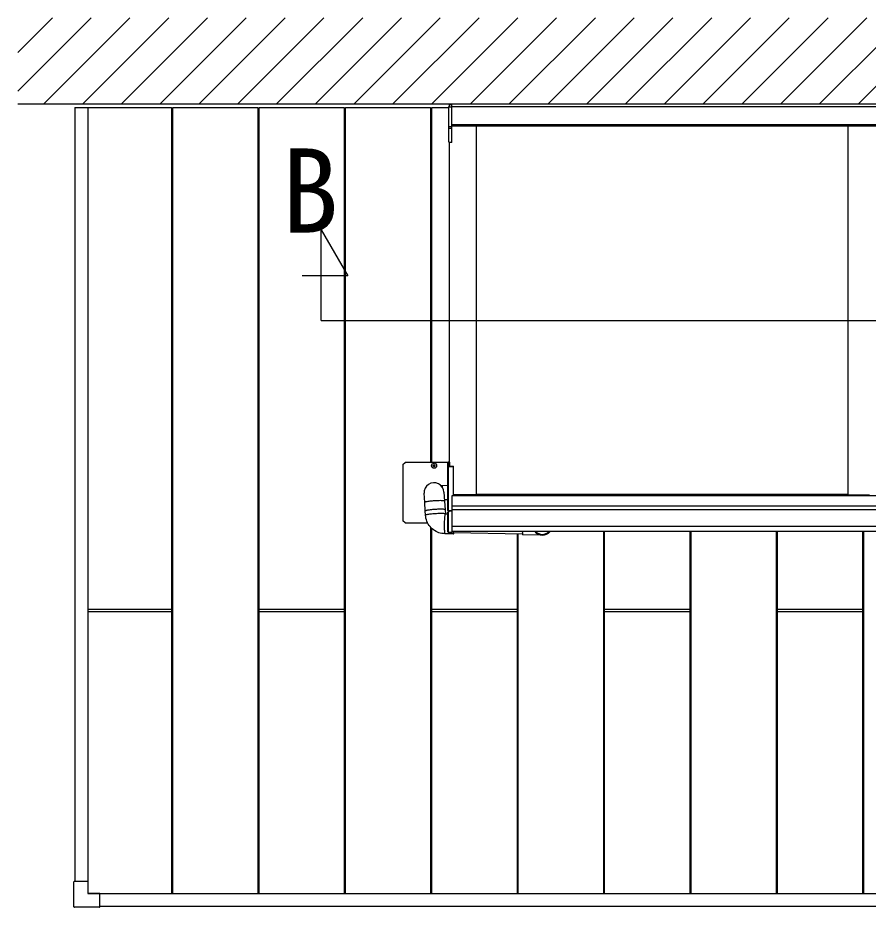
# Model space of a CAD drawing. Units: millimetres, scale not verified. Extents: x -875 to 875, y -1304 to 1297.
# Drawn here: x -609.5 to -511, y -290.3 to -187.3 of the extents above; entities that cross this region are included whole.
import ezdxf
from ezdxf.enums import TextEntityAlignment as Align

# ---------------------------------------------------------------- set-up
doc = ezdxf.new("R2010")
doc.units = ezdxf.units.MM
doc.header["$LTSCALE"] = 8
for name, color, linetype in [('0-2_USER1', 3, 'Continuous'), ('0-4_YKK_12', 2, 'Continuous'), ('0-6_YKK_A1', 4, 'Continuous')]:
    doc.layers.add(name, color=color, linetype=linetype)
doc.styles.add('ＭＳ ゴシック', font='')
doc.styles.get('ＭＳ ゴシック').set_extended_font_data('MS Gothic')

msp = doc.modelspace()

# ---------------------------------------------------------------- linework, layer by layer
at = {"layer": '0-4_YKK_12'}
for points in [[(-574.355, -222.358), (-574.355, -211.855), (-571.284, -217.175), (-576.56, -217.175)], [(-574.355, -222.358), (-451.172, -222.358), (-451.172, -211.855), (-454.243, -217.175), (-448.967, -217.175)]]:
    msp.add_lwpolyline(points, dxfattribs=at)
at = {"layer": '0-6_YKK_A1'}
for p, q in [((-609.5, -191.31), (-605.49, -187.3)), ((-609.5, -195.8), (-601, -187.3)), ((-606.51, -197.3), (-596.51, -187.3)), ((-602.019, -197.3), (-592.019, -187.3)), ((-597.529, -197.3), (-587.529, -187.3)), ((-593.039, -197.3), (-583.039, -187.3)), ((-588.549, -197.3), (-578.549, -187.3)), ((-584.059, -197.3), (-574.059, -187.3)), ((-579.569, -197.3), (-569.569, -187.3)), ((-575.079, -197.3), (-565.079, -187.3)), ((-570.588, -197.3), (-560.588, -187.3)), ((-566.098, -197.3), (-556.098, -187.3)), ((-561.608, -197.3), (-551.608, -187.3)), ((-557.118, -197.3), (-547.118, -187.3)), ((-552.628, -197.3), (-542.628, -187.3)), ((-548.138, -197.3), (-538.138, -187.3)), ((-543.648, -197.3), (-533.648, -187.3)), ((-539.158, -197.3), (-529.158, -187.3)), ((-534.667, -197.3), (-524.667, -187.3)), ((-530.177, -197.3), (-520.177, -187.3)), ((-525.687, -197.3), (-515.687, -187.3)), ((-521.197, -197.3), (-511.197, -187.3)), ((-516.707, -197.3), (-506.707, -187.3)), ((-512.217, -197.3), (-502.217, -187.3)), ((-461.8, -197.3), (-609.5, -197.3)), ((-602.9, -197.7), (-602.9, -287.3)), ((-601.4, -197.7), (-601.4, -288.7)), ((-559.635, -197.6), (-559.635, -199.814)), ((-559.541, -197.6), (-559.635, -197.6)), ((-559.56, -197.35), (-559.235, -197.35)), ((-559.56, -197.35), (-559.56, -197.6)), ((-559.541, -197.6), (-559.235, -197.6)), ((-462.3, -197.3), (-559.5, -197.3)), ((-559.5, -197.35), (-559.5, -197.3)), ((-559.235, -197.6), (-559.235, -197.35)), ((-461.8, -197.6), (-559.235, -197.6)), ((-559.235, -199.883), (-559.235, -197.6)), ((-559.635, -199.814), (-559.635, -200.017)), ((-461.8, -199.698), (-559.235, -199.698)), ((-559.635, -200.017), (-559.635, -201.623)), ((-559.541, -199.873), (-559.235, -199.883)), ((-461.8, -199.859), (-559.235, -199.859)), ((-559.235, -201.663), (-559.235, -200.086)), ((-556.375, -242.539), (-556.375, -199.859)), ((-513.375, -242.539), (-513.375, -199.859)), ((-559.235, -201.745), (-559.542, -201.723)), ((-559.5, -238.752), (-559.5, -201.726)), ((-559.235, -201.745), (-559.235, -201.663)), ((-564.9, -239.05), (-564.65, -238.8)), ((-559.75, -238.8), (-564.65, -238.8)), ((-559.7, -238.85), (-559.75, -238.8)), ((-559.7, -239.312), (-559.7, -238.811)), ((-559.5, -238.752), (-559.653, -238.761)), ((-559.653, -238.761), (-559.653, -239.263)), ((-559.5, -238.752), (-559.5, -239.251)), ((-564.9, -239.05), (-564.9, -245.55)), ((-561.23, -239.213), (-561.181, -239.221)), ((-559.7, -244.366), (-559.7, -239.312)), ((-559.075, -239.292), (-559.653, -239.32)), ((-559.653, -239.32), (-559.653, -244.351)), ((-559.075, -239.23), (-559.5, -239.251)), ((-559.075, -239.23), (-559.075, -239.234)), ((-559.075, -239.292), (-559.075, -242.666)), ((-560.35, -241.5), (-560.35, -241.652)), ((-562.388, -243.418), (-562.456, -242.37)), ((-560.16, -242.222), (-560.093, -243.269)), ((-559.194, -242.665), (-559.25, -242.665)), ((-556.375, -242.539), (-559.075, -242.539)), ((-374.175, -242.656), (-559.075, -242.656)), ((-513.375, -242.497), (-556.375, -242.497)), ((-513.375, -242.539), (-510.875, -242.539)), ((-562.323, -244.412), (-562.388, -243.418)), ((-559.7, -243.119), (-560.095, -243.107)), ((-560.093, -243.269), (-560.028, -244.264)), ((-374, -243.85), (-559.25, -243.85)), ((-562.291, -244.909), (-562.323, -244.412)), ((-560.028, -244.264), (-559.997, -244.749)), ((-560.008, -244.749), (-559.7, -244.754)), ((-559.7, -244.538), (-559.7, -244.537)), ((-559.7, -246.842), (-559.7, -244.538)), ((-559.677, -244.512), (-559.673, -244.512)), ((-559.25, -244.417), (-559.676, -244.391)), ((-559.653, -244.351), (-559.25, -244.375)), ((-559.653, -244.566), (-559.653, -246.851)), ((-559.65, -244.487), (-559.65, -244.416)), ((-559.25, -244.458), (-559.603, -244.436)), ((-559.603, -244.436), (-559.603, -244.496)), ((-374, -244.3), (-559.25, -244.3)), ((-559.25, -244.375), (-559.25, -244.417)), ((-559.25, -244.417), (-559.25, -244.458)), ((-559.25, -244.458), (-559.25, -246.875)), ((-564.65, -245.8), (-564.9, -245.55)), ((-564.65, -245.8), (-562.041, -245.8)), ((-561.7, -246.302), (-561.7, -288.7)), ((-561.55, -288.7), (-561.55, -246.452)), ((-559.048, -247.064), (-560.044, -247.049)), ((-559.653, -246.851), (-559.25, -246.875)), ((-559.25, -246.917), (-559.653, -246.892)), ((-374, -246.2), (-559.25, -246.2)), ((-374, -246.8), (-559.25, -246.8)), ((-559.25, -246.875), (-559.25, -246.917)), ((-551.054, -247.089), (-559.065, -246.964)), ((-551.7, -247.079), (-551.7, -288.7)), ((-551.55, -288.7), (-551.55, -247.082)), ((-548.776, -247.216), (-551.017, -247.181)), ((-541.7, -246.8), (-541.7, -288.7)), ((-541.55, -288.7), (-541.55, -246.8)), ((-531.7, -246.8), (-531.7, -288.7)), ((-531.55, -288.7), (-531.55, -246.8)), ((-521.7, -246.8), (-521.7, -288.7)), ((-521.55, -288.7), (-521.55, -246.8)), ((-511.7, -246.8), (-511.7, -288.7)), ((-511.55, -288.7), (-511.55, -246.8)), ((-601.4, -255.8), (-591.7, -255.8)), ((-601.4, -256.05), (-591.7, -256.05)), ((-581.55, -255.8), (-571.7, -255.8)), ((-581.55, -256.05), (-571.7, -256.05)), ((-561.55, -255.8), (-551.7, -255.8)), ((-561.55, -256.05), (-551.7, -256.05)), ((-541.55, -255.8), (-531.7, -255.8)), ((-541.55, -256.05), (-531.7, -256.05)), ((-521.55, -255.8), (-511.7, -255.8)), ((-521.55, -256.05), (-511.7, -256.05)), ((-603, -290.25), (-603, -287.35)), ((-602.95, -287.3), (-601.45, -287.3)), ((-601.4, -287.35), (-601.4, -288.7)), ((-601.4, -288.7), (-331.85, -288.7)), ((-600.05, -288.7), (-601.4, -288.7)), ((-600, -290.25), (-600, -288.75)), ((-600.05, -290.3), (-602.95, -290.3)), ((-333.25, -290.2), (-600, -290.2))]:
    msp.add_line(p, q, dxfattribs=at)
for points in [[(-602.9, -197.7), (-591.7, -197.7), (-591.7, -288.7)], [(-591.55, -288.7), (-591.55, -197.7), (-581.7, -197.7), (-581.7, -288.7)], [(-581.55, -288.7), (-581.55, -197.7), (-571.7, -197.7), (-571.7, -288.7)], [(-571.55, -288.7), (-571.55, -197.7), (-561.7, -197.7), (-561.7, -238.8)], [(-561.55, -238.8), (-561.55, -197.7), (-559.635, -197.7)], [(-559.541, -200.075), (-559.235, -200.086), (-559.235, -199.883)], [(-559.653, -238.761), (-559.5, -238.751), (-559.5, -238.752)], [(-561.37, -239.137), (-561.419, -239.129), (-561.427, -239.178), (-561.378, -239.187)], [(-561.338, -239.245), (-561.346, -239.294), (-561.297, -239.302), (-561.288, -239.253)], [(-561.262, -239.105), (-561.254, -239.056), (-561.303, -239.048), (-561.312, -239.097)], [(-561.181, -239.221), (-561.173, -239.172), (-561.222, -239.163)], [(-559.653, -239.263), (-559.075, -239.234), (-559.075, -239.292)], [(-559.7, -241.481), (-560.35, -241.5), (-560.474, -241.5)], [(-559.075, -242.666), (-559.25, -242.664), (-559.25, -244.375)], [(-560.093, -243.269), (-560.095, -243.263), (-560.114, -243.252), (-560.151, -243.242), (-560.205, -243.234), (-560.275, -243.227), (-560.36, -243.223), (-560.459, -243.22), (-560.571, -243.219), (-560.693, -243.22), (-560.824, -243.223), (-560.961, -243.228), (-561.103, -243.235), (-561.247, -243.244), (-561.39, -243.254), (-561.532, -243.265), (-561.669, -243.278), (-561.799, -243.292), (-561.92, -243.306), (-562.03, -243.322), (-562.129, -243.337), (-562.213, -243.353), (-562.281, -243.368), (-562.334, -243.383), (-562.369, -243.398), (-562.386, -243.412), (-562.388, -243.418)], [(-560.028, -244.264), (-560.031, -244.257), (-560.05, -244.246), (-560.086, -244.236), (-560.14, -244.228), (-560.21, -244.222), (-560.296, -244.217), (-560.395, -244.214), (-560.507, -244.213), (-560.629, -244.214), (-560.759, -244.218), (-560.897, -244.223), (-561.038, -244.229), (-561.182, -244.238), (-561.326, -244.248), (-561.468, -244.259), (-561.604, -244.272), (-561.734, -244.286), (-561.856, -244.301), (-561.966, -244.316), (-562.064, -244.331), (-562.148, -244.347), (-562.217, -244.362), (-562.269, -244.378), (-562.304, -244.392), (-562.322, -244.406), (-562.323, -244.412)], [(-560.028, -244.264), (-560.032, -244.256), (-560.054, -244.245), (-560.093, -244.235), (-560.149, -244.227), (-560.221, -244.221), (-560.309, -244.216), (-560.41, -244.214), (-560.523, -244.213), (-560.646, -244.215), (-560.778, -244.218), (-560.916, -244.223), (-561.058, -244.23), (-561.202, -244.239), (-561.346, -244.249), (-561.487, -244.261), (-561.623, -244.274), (-561.752, -244.288), (-561.872, -244.303), (-561.981, -244.318), (-562.077, -244.334), (-562.159, -244.349), (-562.225, -244.365), (-562.275, -244.38), (-562.308, -244.394), (-562.323, -244.408), (-562.323, -244.412)], [(-560.005, -244.749), (-560.022, -244.742), (-560.061, -244.732), (-560.117, -244.724), (-560.189, -244.718), (-560.277, -244.713), (-560.378, -244.711), (-560.491, -244.71), (-560.614, -244.712), (-560.746, -244.715), (-560.884, -244.72), (-561.026, -244.727), (-561.17, -244.736), (-561.314, -244.747), (-561.455, -244.758), (-561.591, -244.771), (-561.72, -244.785), (-561.839, -244.8), (-561.948, -244.815), (-562.045, -244.831), (-562.127, -244.846), (-562.193, -244.862), (-562.243, -244.877), (-562.276, -244.891), (-562.29, -244.905), (-562.291, -244.909)], [(-560.044, -247.049), (-560.223, -247.039), (-560.401, -247.015), (-560.577, -246.977), (-560.749, -246.926), (-560.916, -246.862), (-561.078, -246.784), (-561.233, -246.694), (-561.381, -246.592), (-561.52, -246.479), (-561.65, -246.355), (-561.77, -246.222), (-561.879, -246.079), (-561.976, -245.929), (-562.062, -245.771), (-562.134, -245.607), (-562.194, -245.438), (-562.24, -245.264), (-562.273, -245.088), (-562.291, -244.909)], [(-560.008, -244.749), (-560.013, -244.75), (-560.026, -244.766), (-560.038, -244.799), (-560.051, -244.849), (-560.063, -244.917), (-560.075, -244.999), (-560.086, -245.096), (-560.095, -245.206), (-560.104, -245.326), (-560.112, -245.456), (-560.118, -245.592), (-560.123, -245.733), (-560.126, -245.877), (-560.128, -246.022), (-560.128, -246.164), (-560.126, -246.302), (-560.123, -246.434), (-560.119, -246.557), (-560.113, -246.67), (-560.105, -246.771), (-560.096, -246.858), (-560.087, -246.93), (-560.076, -246.986), (-560.064, -247.024), (-560.052, -247.045), (-560.044, -247.049)], [(-559.65, -244.416), (-559.649, -244.416), (-559.646, -244.417), (-559.641, -244.42), (-559.634, -244.424), (-559.621, -244.432), (-559.613, -244.435), (-559.603, -244.436)], [(-559.108, -246.8), (-559.1, -246.874), (-559.091, -246.946), (-559.08, -247.001), (-559.068, -247.04), (-559.056, -247.061), (-559.044, -247.063), (-559.031, -247.048), (-559.018, -247.015), (-559.006, -246.965)], [(-559.096, -246.8), (-559.092, -246.837), (-559.082, -246.899), (-559.071, -246.944), (-559.06, -246.973), (-559.048, -246.984), (-559.036, -246.978), (-559.029, -246.965)], [(-551.085, -246.8), (-551.084, -246.819), (-551.077, -246.917), (-551.068, -247.002), (-551.058, -247.071), (-551.047, -247.124), (-551.035, -247.16), (-551.023, -247.179), (-551.017, -247.181)]]:
    msp.add_lwpolyline(points, dxfattribs=at)
msp.add_circle((-561.3, -239.175), 0.295, dxfattribs=at)
for centre, radius, start, end in [((-559.535, -201.623), 0.1, 180, 265.94713), ((-559.65, -238.811), 0.05, 93.5, 180), ((-559.651, -238.761), 0.0025, 175.58742, 184.41258), ((-561.387, -239.236), 0.05, 350, 80), ((-561.361, -239.088), 0.05, 260, 350), ((-561.239, -239.262), 0.05, 80, 170), ((-561.213, -239.114), 0.05, 170, 260), ((-559.65, -239.312), 0.0496, 93.03061, 179.59347), ((-559.664, -239.248), 0.0736, 240.61168, 278.4711), ((-559.354, -239.292), 0.301, 174.48476, 185.51524), ((-561.308, -242.296), 1.15, 3.70258, 183.70258), ((-559.675, -244.366), 0.0249, 180.92505, 266.32946), ((-559.675, -244.366), 0.025, 180, 266.5), ((-559.675, -244.537), 0.025, 93.5, 180), ((-559.675, -244.538), 0.0246, 93.52258, 179.29458), ((-559.666, -244.552), 0.0304, 107.23498, 165.58218), ((-559.601, -244.417), 0.158, 233.49421, 250.92343), ((-559.655, -244.52), 0.0204, 156.2705, 186.80453), ((-559.572, -244.498), 0.106, 193.30283, 220.02796), ((-559.675, -244.487), 0.025, 273.5, 0), ((-559.673, -244.415), 0.023, 356.95299, 68.92196), ((-559.678, -244.496), 0.075, 289.47122, 0), ((-559.614, -244.423), 0.0736, 240.61285, 278.46976), ((-559.791, -244.416), 0.19, 353.75453, 6.24547), ((-559.664, -246.778), 0.0736, 240.61299, 278.46979), ((-559.65, -246.842), 0.05, 180, 266.5), ((-559.465, -246.871), 0.19, 173.75452, 186.24548), ((-548.758, -246.071), 1.145, 219.53354, 269.10432), ((-548.758, -246.071), 1.067, 223.05825, 316.94175), ((-548.758, -246.077), 1.042, 223.94153, 316.05847), ((-548.758, -246.071), 1.145, 269.10432, 320.46646), ((-602.95, -287.35), 0.05, 90, 180), ((-601.45, -287.35), 0.05, 0, 90), ((-600.05, -288.75), 0.05, 0, 90), ((-602.95, -290.25), 0.05, 180, 270), ((-600.05, -290.25), 0.05, 270, 0)]:
    msp.add_arc(centre, radius, start, end, dxfattribs=at)
for centre, major_axis, ratio, start_param, end_param in [((-559.535, -199.814), (-0.1, 0), 0.581569, 0, 1.5097098), ((-559.535, -200.017), (-0.1, 0), 0.581569, 0, 1.5097098), ((-559.65, -238.811), (-0.05, 0), 0.992404, 4.7734755, 6.2831853), ((-559.65, -244.342), (-0.0499, -0.0237), 0.118743, 0.0602149, 1.4533502), ((-559.65, -244.367), (-0.05, 0.0015), 0.086742, 0.0026728, 0.1192473), ((-559.65, -244.561), (-0.0498, 0.0236), 0.165777, 0.0782244, 0.5069713), ((-559.675, -244.562), (-0.0015, 0.05), 0.036248, 0.00111, 0.2322896), ((-559.65, -244.561), (-0.0262, 0.0484), 0.124546, 0.1732325, 0.6019794), ((-559.65, -244.342), (0.0264, 0.0485), 0.026829, 3.1541311, 4.5472664)]:
    msp.add_ellipse(centre, major_axis=major_axis, ratio=ratio, start_param=start_param, end_param=end_param, dxfattribs=at)

# ---------------------------------------------------------------- texts
at = {"layer": '0-2_USER1', "style": 'ＭＳ ゴシック'}
msp.add_text('B', height=9.751, dxfattribs=at).set_placement((-578.982, -215.106), align=Align.BOTTOM_LEFT)

doc.saveas('drawing.dxf')
